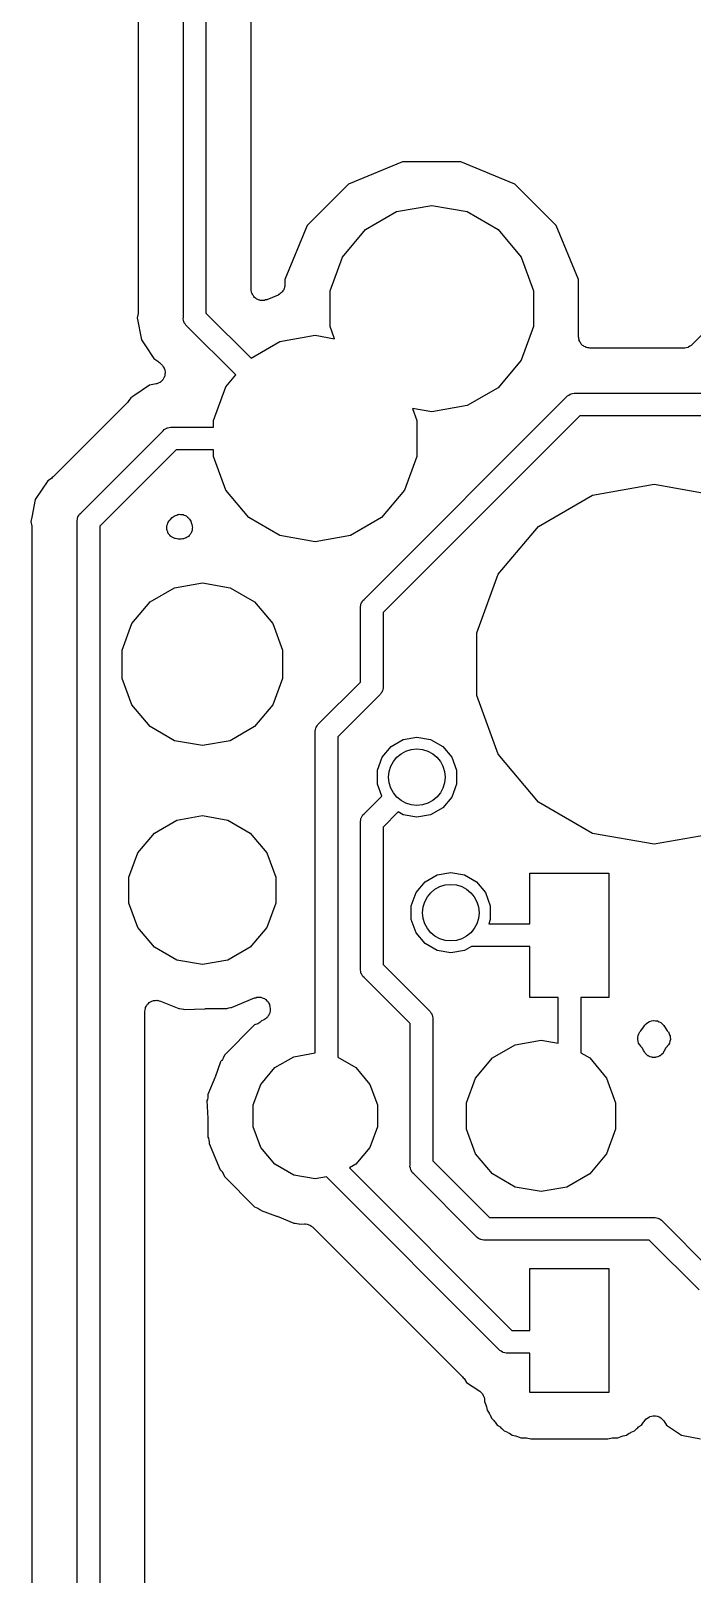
# Model space of a CAD drawing. Extents: x 240.1 to 314.9, y -176.2 to -102.8.
# Drawn here: x 280.01 to 287.45, y -158.82 to -141.47 of the extents above; entities that cross this region are included whole.
import ezdxf

# ---------------------------------------------------------------- set-up
doc = ezdxf.new("R2010")
doc.units = 0
doc.header["$MEASUREMENT"] = 0
doc.layers.add('BLACK', color=7, linetype='CONTINUOUS')

msp = doc.modelspace()

# ---------------------------------------------------------------- linework, layer by layer
at = {"layer": 'BLACK', "linetype": 'CONTINUOUS'}
for p, q in [((281.726, -144.687), (281.726, -134.754)), ((281.98, -134.707), (281.98, -144.64)), ((281.218, -135.346), (281.218, -144.618)), ((282.488, -144.372), (282.488, -135.824)), ((284.192, -142.939), (283.585, -143.19)), ((284.848, -142.939), (284.192, -142.939)), ((285.455, -143.19), (284.848, -142.939)), ((283.585, -143.19), (283.12, -143.655)), ((285.92, -143.655), (285.455, -143.19)), ((283.774, -143.701), (284.123, -143.499)), ((284.123, -143.499), (284.52, -143.429)), ((284.52, -143.429), (284.917, -143.499)), ((284.917, -143.499), (285.266, -143.701)), ((283.12, -143.655), (282.869, -144.262)), ((283.515, -144.01), (283.774, -143.701)), ((285.266, -143.701), (285.525, -144.01)), ((286.171, -144.262), (285.92, -143.655)), ((283.377, -144.388), (283.515, -144.01)), ((285.525, -144.01), (285.663, -144.388)), ((282.49, -144.386), (282.488, -144.372)), ((282.491, -144.399), (282.49, -144.386)), ((282.494, -144.407), (282.491, -144.399)), ((282.496, -144.415), (282.494, -144.407)), ((282.503, -144.427), (282.496, -144.415)), ((282.816, -144.42), (282.805, -144.429)), ((282.828, -144.413), (282.816, -144.42)), ((282.833, -144.406), (282.828, -144.413)), ((282.839, -144.401), (282.833, -144.406)), ((282.846, -144.389), (282.839, -144.401)), ((282.855, -144.378), (282.846, -144.389)), ((282.857, -144.37), (282.855, -144.378)), ((282.861, -144.363), (282.857, -144.37)), ((282.864, -144.349), (282.861, -144.363)), ((282.868, -144.336), (282.864, -144.349)), ((282.869, -144.319), (282.868, -144.328)), ((282.868, -144.328), (282.868, -144.336)), ((282.869, -144.262), (282.869, -144.319)), ((283.377, -144.792), (283.377, -144.388)), ((285.663, -144.388), (285.663, -144.792)), ((286.171, -144.907), (286.171, -144.262)), ((282.508, -144.44), (282.503, -144.427)), ((282.514, -144.446), (282.508, -144.44)), ((282.518, -144.454), (282.514, -144.446)), ((282.528, -144.463), (282.518, -144.454)), ((282.538, -144.473), (282.528, -144.463)), ((282.545, -144.477), (282.538, -144.473)), ((282.551, -144.482), (282.545, -144.477)), ((282.565, -144.487), (282.551, -144.482)), ((282.577, -144.493), (282.565, -144.487)), ((282.585, -144.494), (282.577, -144.493)), ((282.593, -144.497), (282.585, -144.494)), ((282.607, -144.497), (282.593, -144.497)), ((282.621, -144.499), (282.607, -144.497)), ((282.629, -144.497), (282.621, -144.499)), ((282.637, -144.497), (282.629, -144.497)), ((282.65, -144.492), (282.637, -144.497)), ((282.664, -144.489), (282.65, -144.492)), ((282.791, -144.437), (282.664, -144.489)), ((282.798, -144.432), (282.791, -144.437)), ((282.805, -144.429), (282.798, -144.432)), ((287.868, -144.574), (287.445, -144.997)), ((281.216, -144.643), (281.206, -144.693)), ((281.206, -144.693), (281.255, -144.941)), ((281.218, -144.618), (281.216, -144.63)), ((281.216, -144.63), (281.216, -144.643)), ((281.725, -144.704), (281.726, -144.687)), ((281.729, -144.721), (281.725, -144.704)), ((281.732, -144.737), (281.729, -144.721)), ((281.735, -144.742), (281.732, -144.737)), ((281.736, -144.748), (281.735, -144.742)), ((281.746, -144.761), (281.736, -144.748)), ((281.754, -144.776), (281.746, -144.761)), ((281.98, -144.64), (282.487, -145.148)), ((281.255, -144.941), (281.299, -145.007)), ((281.767, -144.787), (281.754, -144.776)), ((282.317, -145.336), (281.767, -144.787)), ((282.813, -144.959), (283.21, -144.889)), ((283.21, -144.889), (283.426, -144.928)), ((283.426, -144.928), (283.377, -144.792)), ((285.663, -144.792), (285.525, -145.17)), ((286.173, -144.918), (286.171, -144.907)), ((286.173, -144.929), (286.173, -144.918)), ((286.177, -144.939), (286.173, -144.929)), ((286.179, -144.95), (286.177, -144.939)), ((281.299, -145.007), (281.299, -145.007)), ((281.299, -145.007), (281.395, -145.151)), ((282.487, -145.148), (282.813, -144.959)), ((286.184, -144.96), (286.179, -144.95)), ((286.188, -144.97), (286.184, -144.96)), ((286.195, -144.979), (286.188, -144.97)), ((286.201, -144.989), (286.195, -144.979)), ((286.209, -144.996), (286.201, -144.989)), ((286.216, -145.004), (286.209, -144.996)), ((286.226, -145.01), (286.216, -145.004)), ((286.234, -145.017), (286.226, -145.01)), ((286.245, -145.021), (286.234, -145.017)), ((286.255, -145.026), (286.245, -145.021)), ((286.266, -145.028), (286.255, -145.026)), ((286.276, -145.032), (286.266, -145.028)), ((286.287, -145.032), (286.276, -145.032)), ((286.298, -145.034), (286.287, -145.032)), ((287.355, -145.034), (286.298, -145.034)), ((287.361, -145.033), (287.355, -145.034)), ((287.366, -145.034), (287.361, -145.033)), ((287.382, -145.029), (287.366, -145.034)), ((287.399, -145.026), (287.382, -145.029)), ((287.404, -145.024), (287.399, -145.026)), ((287.409, -145.022), (287.404, -145.024)), ((287.423, -145.013), (287.409, -145.022)), ((287.437, -145.004), (287.423, -145.013)), ((287.441, -145), (287.437, -145.004)), ((287.445, -144.997), (287.441, -145)), ((281.395, -145.151), (281.438, -145.179)), ((281.438, -145.179), (281.447, -145.188)), ((281.447, -145.188), (281.457, -145.195)), ((281.457, -145.195), (281.485, -145.223)), ((281.485, -145.223), (281.487, -145.226)), ((281.487, -145.226), (281.49, -145.229)), ((281.49, -145.229), (281.5, -145.244)), ((281.5, -145.244), (281.51, -145.259)), ((281.51, -145.259), (281.511, -145.263)), ((281.511, -145.263), (281.513, -145.267)), ((281.513, -145.267), (281.517, -145.284)), ((281.517, -145.284), (281.521, -145.302)), ((285.525, -145.17), (285.266, -145.479)), ((281.346, -145.452), (281.18, -145.563)), ((281.42, -145.437), (281.346, -145.452)), ((281.424, -145.436), (281.42, -145.437)), ((281.428, -145.435), (281.424, -145.436)), ((281.444, -145.428), (281.428, -145.435)), ((281.461, -145.421), (281.444, -145.428)), ((281.464, -145.418), (281.461, -145.421)), ((281.468, -145.417), (281.464, -145.418)), ((281.48, -145.404), (281.468, -145.417)), ((281.494, -145.392), (281.48, -145.404)), ((281.496, -145.388), (281.494, -145.392)), ((281.499, -145.385), (281.496, -145.388)), ((281.507, -145.369), (281.499, -145.385)), ((281.515, -145.353), (281.507, -145.369)), ((281.516, -145.349), (281.515, -145.353)), ((281.518, -145.345), (281.516, -145.349)), ((281.519, -145.328), (281.518, -145.345)), ((281.522, -145.31), (281.519, -145.328)), ((281.521, -145.302), (281.521, -145.306)), ((281.521, -145.306), (281.522, -145.31)), ((282.205, -145.47), (282.317, -145.336)), ((281.107, -145.635), (281.099, -145.644)), ((281.136, -145.592), (281.107, -145.635)), ((281.18, -145.563), (281.136, -145.592)), ((281.18, -145.563), (281.18, -145.563)), ((282.067, -145.848), (282.205, -145.47)), ((283.759, -147.861), (286.037, -145.583)), ((285.266, -145.479), (284.917, -145.681)), ((286.037, -145.583), (286.048, -145.57)), ((286.048, -145.57), (286.063, -145.562)), ((286.063, -145.562), (286.076, -145.552)), ((286.076, -145.552), (286.082, -145.551)), ((286.082, -145.551), (286.087, -145.548)), ((286.087, -145.548), (286.103, -145.545)), ((286.103, -145.545), (286.12, -145.541)), ((286.12, -145.541), (286.137, -145.542)), ((286.137, -145.542), (287.618, -145.542)), ((281.091, -145.654), (280.262, -146.483)), ((281.099, -145.644), (281.091, -145.654)), ((286.184, -145.796), (283.972, -148.008)), ((284.52, -145.751), (284.303, -145.712)), ((284.303, -145.712), (284.353, -145.848)), ((284.917, -145.681), (284.52, -145.751)), ((287.665, -145.796), (286.184, -145.796)), ((280.572, -146.892), (281.5, -145.964)), ((281.5, -145.964), (281.511, -145.951)), ((281.511, -145.951), (281.525, -145.943)), ((281.525, -145.943), (281.539, -145.933)), ((281.539, -145.933), (281.545, -145.932)), ((281.545, -145.932), (281.549, -145.929)), ((281.549, -145.929), (281.566, -145.926)), ((281.566, -145.926), (281.582, -145.922)), ((281.582, -145.922), (281.599, -145.923)), ((281.599, -145.923), (282.067, -145.923)), ((282.067, -145.923), (282.067, -145.848)), ((284.353, -145.848), (284.353, -146.252)), ((281.646, -146.177), (280.785, -147.038)), ((282.067, -146.177), (281.646, -146.177)), ((282.067, -146.252), (282.067, -146.177)), ((282.205, -146.63), (282.067, -146.252)), ((284.353, -146.252), (284.215, -146.63)), ((280.243, -146.499), (280.2, -146.528)), ((280.252, -146.491), (280.243, -146.499)), ((280.262, -146.483), (280.252, -146.491)), ((280.2, -146.528), (280.06, -146.738)), ((282.464, -146.939), (282.205, -146.63)), ((284.215, -146.63), (283.956, -146.939)), ((286.328, -146.687), (287.02, -146.565)), ((287.02, -146.565), (287.712, -146.687)), ((280.06, -146.738), (280.021, -146.935)), ((285.719, -147.039), (286.328, -146.687)), ((280.021, -146.935), (280.011, -146.985)), ((280.011, -146.985), (280.021, -147.036)), ((280.021, -146.935), (280.021, -146.935)), ((280.53, -146.974), (280.534, -146.958)), ((280.531, -146.991), (280.53, -146.974)), ((280.531, -159.773), (280.531, -146.991)), ((280.534, -146.958), (280.537, -146.941)), ((280.537, -146.941), (280.54, -146.936)), ((280.54, -146.936), (280.541, -146.931)), ((280.541, -146.931), (280.551, -146.917)), ((280.551, -146.917), (280.559, -146.903)), ((280.559, -146.903), (280.572, -146.892)), ((281.542, -147.032), (281.548, -147.016)), ((281.548, -147.016), (281.552, -147)), ((281.552, -147), (281.555, -146.996)), ((281.555, -146.996), (281.557, -146.991)), ((281.557, -146.991), (281.568, -146.978)), ((281.568, -146.978), (281.577, -146.964)), ((281.577, -146.964), (281.602, -146.94)), ((281.602, -146.94), (281.613, -146.932)), ((281.613, -146.932), (281.623, -146.923)), ((281.623, -146.923), (281.631, -146.92)), ((281.631, -146.92), (281.638, -146.915)), ((281.638, -146.915), (281.651, -146.911)), ((281.651, -146.911), (281.664, -146.906)), ((281.664, -146.906), (281.672, -146.905)), ((281.672, -146.905), (281.68, -146.903)), ((281.68, -146.903), (281.694, -146.905)), ((281.694, -146.905), (281.708, -146.904)), ((281.708, -146.904), (281.716, -146.906)), ((281.716, -146.906), (281.724, -146.907)), ((281.724, -146.907), (281.737, -146.913)), ((281.737, -146.913), (281.75, -146.917)), ((281.75, -146.917), (281.757, -146.922)), ((281.757, -146.922), (281.764, -146.926)), ((281.764, -146.926), (281.774, -146.936)), ((281.774, -146.936), (281.785, -146.944)), ((281.785, -146.944), (281.789, -146.951)), ((281.789, -146.951), (281.795, -146.957)), ((281.795, -146.957), (281.801, -146.97)), ((281.801, -146.97), (281.809, -146.981)), ((281.809, -146.981), (281.819, -147.005)), ((281.819, -147.005), (281.822, -147.019)), ((281.822, -147.019), (281.826, -147.032)), ((282.813, -147.141), (282.464, -146.939)), ((283.956, -146.939), (283.607, -147.141)), ((280.021, -147.036), (280.021, -147.048)), ((280.021, -147.048), (280.023, -147.06)), ((280.023, -147.06), (280.023, -159.703)), ((280.785, -147.038), (280.785, -159.725)), ((281.541, -147.043), (281.542, -147.038)), ((281.542, -147.06), (281.541, -147.043)), ((281.542, -147.038), (281.542, -147.032)), ((281.542, -147.076), (281.542, -147.06)), ((281.544, -147.081), (281.542, -147.076)), ((281.544, -147.087), (281.544, -147.081)), ((281.551, -147.102), (281.544, -147.087)), ((281.557, -147.118), (281.551, -147.102)), ((281.561, -147.122), (281.557, -147.118)), ((281.563, -147.127), (281.561, -147.122)), ((281.575, -147.139), (281.563, -147.127)), ((281.585, -147.151), (281.575, -147.139)), ((281.59, -147.154), (281.585, -147.151)), ((281.594, -147.158), (281.59, -147.154)), ((281.609, -147.165), (281.594, -147.158)), ((281.624, -147.173), (281.609, -147.165)), ((281.629, -147.174), (281.624, -147.173)), ((281.634, -147.177), (281.629, -147.174)), ((281.651, -147.178), (281.634, -147.177)), ((281.667, -147.181), (281.651, -147.178)), ((281.701, -147.181), (281.667, -147.181)), ((281.715, -147.179), (281.701, -147.181)), ((281.729, -147.178), (281.715, -147.179)), ((281.737, -147.175), (281.729, -147.178)), ((281.745, -147.173), (281.737, -147.175)), ((281.757, -147.167), (281.745, -147.173)), ((281.77, -147.161), (281.757, -147.167)), ((281.776, -147.156), (281.77, -147.161)), ((281.783, -147.151), (281.776, -147.156)), ((281.792, -147.141), (281.783, -147.151)), ((281.802, -147.131), (281.792, -147.141)), ((281.806, -147.124), (281.802, -147.131)), ((281.811, -147.118), (281.806, -147.124)), ((281.816, -147.105), (281.811, -147.118)), ((281.823, -147.092), (281.816, -147.105)), ((281.824, -147.084), (281.823, -147.092)), ((281.826, -147.076), (281.824, -147.084)), ((281.826, -147.032), (281.826, -147.04)), ((281.826, -147.04), (281.828, -147.049)), ((281.828, -147.049), (281.826, -147.062)), ((281.826, -147.062), (281.826, -147.076)), ((283.21, -147.211), (282.813, -147.141)), ((283.607, -147.141), (283.21, -147.211)), ((285.267, -147.578), (285.719, -147.039)), ((281.627, -147.73), (281.94, -147.675)), ((281.94, -147.675), (282.253, -147.73)), ((285.026, -148.238), (285.267, -147.578)), ((281.148, -148.133), (281.352, -147.889)), ((281.352, -147.889), (281.627, -147.73)), ((282.253, -147.73), (282.528, -147.889)), ((282.528, -147.889), (282.732, -148.133)), ((283.728, -147.9), (283.738, -147.887)), ((283.738, -147.887), (283.746, -147.872)), ((283.746, -147.872), (283.759, -147.861)), ((283.717, -147.944), (283.721, -147.927)), ((283.718, -147.961), (283.717, -147.944)), ((283.718, -148.791), (283.718, -147.961)), ((283.721, -147.927), (283.724, -147.911)), ((283.724, -147.911), (283.727, -147.906)), ((283.727, -147.906), (283.728, -147.9)), ((283.972, -148.008), (283.972, -148.838)), ((281.039, -148.431), (281.148, -148.133)), ((282.732, -148.133), (282.841, -148.431)), ((285.026, -148.942), (285.026, -148.238)), ((281.039, -148.749), (281.039, -148.431)), ((282.841, -148.431), (282.841, -148.749)), ((281.148, -149.047), (281.039, -148.749)), ((282.841, -148.749), (282.732, -149.047)), ((283.251, -149.258), (283.718, -148.791)), ((283.944, -148.927), (283.931, -148.938)), ((283.952, -148.912), (283.944, -148.927)), ((283.962, -148.899), (283.952, -148.912)), ((283.963, -148.893), (283.962, -148.899)), ((283.966, -148.888), (283.963, -148.893)), ((283.969, -148.872), (283.966, -148.888)), ((283.973, -148.855), (283.969, -148.872)), ((283.972, -148.838), (283.973, -148.855)), ((281.352, -149.291), (281.148, -149.047)), ((282.732, -149.047), (282.528, -149.291)), ((283.931, -148.938), (283.464, -149.405)), ((285.267, -149.602), (285.026, -148.942)), ((283.23, -149.284), (283.238, -149.269)), ((283.238, -149.269), (283.251, -149.258)), ((281.627, -149.45), (281.352, -149.291)), ((281.94, -149.505), (281.627, -149.45)), ((282.253, -149.45), (281.94, -149.505)), ((282.528, -149.291), (282.253, -149.45)), ((283.209, -149.341), (283.213, -149.325)), ((283.21, -149.358), (283.209, -149.341)), ((283.21, -152.961), (283.21, -149.358)), ((283.213, -149.325), (283.216, -149.308)), ((283.216, -149.308), (283.219, -149.303)), ((283.219, -149.303), (283.22, -149.298)), ((283.22, -149.298), (283.23, -149.284)), ((283.464, -149.405), (283.464, -153.01)), ((284.063, -149.514), (284.199, -149.436)), ((284.199, -149.436), (284.353, -149.409)), ((284.353, -149.409), (284.507, -149.436)), ((284.507, -149.436), (284.643, -149.514)), ((283.962, -149.634), (284.063, -149.514)), ((284.643, -149.514), (284.744, -149.634)), ((285.719, -150.141), (285.267, -149.602)), ((283.909, -149.782), (283.962, -149.634)), ((283.909, -149.938), (283.909, -149.782)), ((284.744, -149.634), (284.798, -149.782)), ((284.798, -149.782), (284.798, -149.938)), ((283.958, -150.075), (283.909, -149.938)), ((284.798, -149.938), (284.744, -150.086)), ((283.759, -150.274), (283.958, -150.075)), ((284.744, -150.086), (284.643, -150.206)), ((286.328, -150.493), (285.719, -150.141)), ((281.653, -150.342), (281.94, -150.292)), ((281.94, -150.292), (282.227, -150.342)), ((283.721, -150.34), (283.724, -150.324)), ((283.724, -150.324), (283.727, -150.319)), ((283.727, -150.319), (283.728, -150.314)), ((283.728, -150.314), (283.738, -150.3)), ((283.738, -150.3), (283.746, -150.285)), ((283.746, -150.285), (283.759, -150.274)), ((284.141, -150.251), (283.972, -150.421)), ((284.199, -150.284), (284.141, -150.251)), ((284.353, -150.311), (284.199, -150.284)), ((284.507, -150.284), (284.353, -150.311)), ((284.643, -150.206), (284.507, -150.284)), ((281.214, -150.711), (281.401, -150.488)), ((281.401, -150.488), (281.653, -150.342)), ((282.227, -150.342), (282.479, -150.488)), ((282.479, -150.488), (282.666, -150.711)), ((283.717, -150.357), (283.721, -150.34)), ((283.718, -150.374), (283.717, -150.357)), ((283.718, -152.013), (283.718, -150.374)), ((283.972, -150.421), (283.972, -151.966)), ((287.02, -150.615), (286.328, -150.493)), ((287.712, -150.493), (287.02, -150.615)), ((281.114, -150.984), (281.214, -150.711)), ((282.666, -150.711), (282.765, -150.984)), ((281.114, -151.276), (281.114, -150.984)), ((282.765, -150.984), (282.765, -151.276)), ((284.444, -151.038), (284.58, -150.96)), ((284.58, -150.96), (284.734, -150.933)), ((284.734, -150.933), (284.888, -150.96)), ((284.888, -150.96), (285.024, -151.038)), ((285.623, -151.511), (285.623, -150.939)), ((285.623, -150.939), (286.512, -150.939)), ((286.512, -150.939), (286.512, -152.337)), ((284.289, -151.306), (284.343, -151.158)), ((284.343, -151.158), (284.444, -151.038)), ((285.024, -151.038), (285.125, -151.158)), ((285.125, -151.158), (285.178, -151.306)), ((281.214, -151.549), (281.114, -151.276)), ((282.765, -151.276), (282.666, -151.549)), ((284.289, -151.462), (284.289, -151.306)), ((285.178, -151.306), (285.178, -151.462)), ((284.343, -151.61), (284.289, -151.462)), ((285.178, -151.462), (285.161, -151.511)), ((285.161, -151.511), (285.623, -151.511)), ((281.401, -151.772), (281.214, -151.549)), ((282.666, -151.549), (282.479, -151.772)), ((284.444, -151.73), (284.343, -151.61)), ((281.653, -151.918), (281.401, -151.772)), ((282.479, -151.772), (282.227, -151.918)), ((284.58, -151.808), (284.444, -151.73)), ((284.734, -151.835), (284.58, -151.808)), ((284.888, -151.808), (284.734, -151.835)), ((284.966, -151.763), (284.888, -151.808)), ((284.977, -151.766), (284.966, -151.763)), ((284.994, -151.765), (284.977, -151.766)), ((285.623, -151.765), (284.994, -151.765)), ((285.623, -152.337), (285.623, -151.765)), ((281.94, -151.968), (281.653, -151.918)), ((282.227, -151.918), (281.94, -151.968)), ((283.717, -152.03), (283.718, -152.013)), ((283.721, -152.047), (283.717, -152.03)), ((283.724, -152.063), (283.721, -152.047)), ((283.972, -151.966), (284.49, -152.484)), ((283.727, -152.068), (283.724, -152.063)), ((283.728, -152.073), (283.727, -152.068)), ((283.738, -152.087), (283.728, -152.073)), ((283.746, -152.102), (283.738, -152.087)), ((283.759, -152.113), (283.746, -152.102)), ((284.277, -152.63), (283.759, -152.113)), ((281.323, -152.414), (281.333, -152.405)), ((281.333, -152.405), (281.343, -152.395)), ((281.343, -152.395), (281.35, -152.391)), ((281.35, -152.391), (281.357, -152.385)), ((281.357, -152.385), (281.37, -152.381)), ((281.37, -152.381), (281.382, -152.374)), ((281.382, -152.374), (281.39, -152.373)), ((281.39, -152.373), (281.398, -152.37)), ((281.398, -152.37), (281.412, -152.37)), ((281.412, -152.37), (281.426, -152.369)), ((281.426, -152.369), (281.434, -152.37)), ((281.434, -152.37), (281.442, -152.37)), ((281.442, -152.37), (281.455, -152.375)), ((281.455, -152.375), (281.469, -152.378)), ((281.469, -152.378), (281.675, -152.463)), ((282.269, -152.45), (282.526, -152.343)), ((282.526, -152.343), (282.54, -152.34)), ((282.54, -152.34), (282.553, -152.336)), ((282.553, -152.336), (282.561, -152.336)), ((282.561, -152.336), (282.569, -152.334)), ((282.569, -152.334), (282.583, -152.336)), ((282.583, -152.336), (282.597, -152.336)), ((282.597, -152.336), (282.605, -152.338)), ((282.605, -152.338), (282.613, -152.34)), ((282.613, -152.34), (282.625, -152.346)), ((282.625, -152.346), (282.638, -152.351)), ((282.638, -152.351), (282.645, -152.356)), ((282.645, -152.356), (282.652, -152.36)), ((282.652, -152.36), (282.662, -152.37)), ((282.662, -152.37), (282.672, -152.379)), ((282.672, -152.379), (282.676, -152.386)), ((282.676, -152.386), (282.682, -152.392)), ((282.682, -152.392), (282.687, -152.405)), ((282.687, -152.405), (282.694, -152.417)), ((285.94, -152.337), (285.623, -152.337)), ((285.941, -152.852), (285.94, -152.337)), ((286.512, -152.337), (286.195, -152.337)), ((286.195, -152.337), (286.195, -152.959)), ((281.293, -152.495), (281.296, -152.482)), ((281.293, -159.462), (281.293, -152.495)), ((281.296, -152.468), (281.299, -152.46)), ((281.296, -152.482), (281.296, -152.468)), ((281.299, -152.46), (281.301, -152.452)), ((281.301, -152.452), (281.308, -152.44)), ((281.308, -152.44), (281.313, -152.427)), ((281.313, -152.427), (281.319, -152.421)), ((281.319, -152.421), (281.323, -152.414)), ((281.675, -152.463), (281.684, -152.463)), ((281.684, -152.463), (281.706, -152.467)), ((281.706, -152.467), (281.727, -152.471)), ((281.727, -152.471), (281.728, -152.471)), ((281.728, -152.471), (281.728, -152.471)), ((281.728, -152.471), (281.728, -152.471)), ((281.728, -152.471), (281.737, -152.474)), ((281.737, -152.474), (281.968, -152.464)), ((281.968, -152.464), (281.971, -152.464)), ((281.971, -152.464), (281.974, -152.463)), ((281.974, -152.463), (282.205, -152.463)), ((282.205, -152.463), (282.214, -152.46)), ((282.214, -152.46), (282.236, -152.455)), ((282.236, -152.455), (282.257, -152.45)), ((282.257, -152.45), (282.269, -152.45)), ((282.649, -152.577), (282.638, -152.586)), ((282.661, -152.57), (282.649, -152.577)), ((282.666, -152.563), (282.661, -152.57)), ((282.672, -152.558), (282.666, -152.563)), ((282.679, -152.546), (282.672, -152.558)), ((282.688, -152.535), (282.679, -152.546)), ((282.69, -152.527), (282.688, -152.535)), ((282.694, -152.52), (282.69, -152.527)), ((282.694, -152.417), (282.696, -152.425)), ((282.697, -152.506), (282.694, -152.52)), ((282.696, -152.425), (282.699, -152.433)), ((282.701, -152.493), (282.697, -152.506)), ((282.699, -152.433), (282.7, -152.447)), ((282.7, -152.447), (282.702, -152.461)), ((282.702, -152.476), (282.701, -152.484)), ((282.701, -152.484), (282.701, -152.493)), ((282.702, -152.461), (282.702, -152.476)), ((284.49, -152.484), (284.503, -152.495)), ((284.503, -152.495), (284.511, -152.509)), ((284.511, -152.509), (284.521, -152.523)), ((284.521, -152.523), (284.522, -152.529)), ((284.522, -152.529), (284.525, -152.534)), ((284.525, -152.534), (284.528, -152.55)), ((284.528, -152.55), (284.532, -152.567)), ((284.532, -152.567), (284.531, -152.583)), ((282.527, -152.647), (282.187, -152.987)), ((282.562, -152.633), (282.527, -152.647)), ((282.574, -152.625), (282.562, -152.633)), ((282.587, -152.619), (282.574, -152.625)), ((282.592, -152.613), (282.587, -152.619)), ((282.599, -152.609), (282.592, -152.613)), ((282.605, -152.601), (282.599, -152.609)), ((282.624, -152.594), (282.605, -152.601)), ((282.631, -152.589), (282.624, -152.594)), ((282.638, -152.586), (282.631, -152.589)), ((284.277, -154.223), (284.277, -152.63)), ((284.531, -152.583), (284.531, -154.176)), ((286.841, -152.764), (286.85, -152.745)), ((286.85, -152.745), (286.859, -152.726)), ((286.859, -152.726), (286.86, -152.725)), ((286.86, -152.724), (286.871, -152.714)), ((286.86, -152.725), (286.86, -152.724)), ((286.871, -152.714), (286.9, -152.671)), ((286.9, -152.671), (286.908, -152.662)), ((286.908, -152.662), (286.915, -152.651)), ((286.915, -152.651), (286.933, -152.634)), ((286.933, -152.634), (286.934, -152.633)), ((286.934, -152.633), (286.935, -152.632)), ((286.935, -152.632), (286.952, -152.62)), ((286.952, -152.62), (286.969, -152.608)), ((286.969, -152.608), (286.971, -152.608)), ((286.971, -152.608), (286.972, -152.607)), ((286.972, -152.607), (286.992, -152.602)), ((286.992, -152.602), (287.012, -152.597)), ((287.012, -152.597), (287.013, -152.597)), ((287.013, -152.597), (287.015, -152.597)), ((287.015, -152.597), (287.035, -152.599)), ((287.035, -152.599), (287.056, -152.601)), ((287.056, -152.601), (287.057, -152.602)), ((287.057, -152.602), (287.058, -152.602)), ((287.058, -152.602), (287.077, -152.611)), ((287.077, -152.611), (287.096, -152.62)), ((287.096, -152.62), (287.097, -152.621)), ((287.097, -152.621), (287.098, -152.621)), ((287.098, -152.621), (287.112, -152.636)), ((287.112, -152.636), (287.127, -152.651)), ((287.127, -152.651), (287.128, -152.652)), ((287.128, -152.652), (287.129, -152.653)), ((287.129, -152.653), (287.169, -152.714)), ((287.169, -152.714), (287.18, -152.724)), ((287.18, -152.724), (287.18, -152.725)), ((287.18, -152.725), (287.181, -152.726)), ((287.181, -152.726), (287.19, -152.745)), ((287.19, -152.745), (287.199, -152.764)), ((285.203, -153.018), (285.459, -152.87)), ((285.459, -152.87), (285.75, -152.819)), ((285.75, -152.819), (285.941, -152.852)), ((286.836, -152.807), (286.838, -152.787)), ((286.836, -152.809), (286.836, -152.807)), ((286.836, -152.81), (286.836, -152.809)), ((286.841, -152.83), (286.836, -152.81)), ((286.838, -152.787), (286.84, -152.766)), ((286.84, -152.765), (286.841, -152.764)), ((286.84, -152.766), (286.84, -152.765)), ((286.846, -152.85), (286.841, -152.83)), ((286.847, -152.851), (286.846, -152.85)), ((286.847, -152.853), (286.847, -152.851)), ((286.859, -152.87), (286.847, -152.853)), ((286.871, -152.887), (286.859, -152.87)), ((286.872, -152.888), (286.871, -152.887)), ((286.873, -152.889), (286.872, -152.888)), ((286.891, -152.907), (286.873, -152.889)), ((286.903, -152.935), (286.891, -152.907)), ((287.149, -152.907), (287.137, -152.935)), ((287.167, -152.889), (287.149, -152.907)), ((287.168, -152.888), (287.167, -152.889)), ((287.169, -152.887), (287.168, -152.888)), ((287.181, -152.87), (287.169, -152.887)), ((287.193, -152.853), (287.181, -152.87)), ((287.194, -152.85), (287.193, -152.851)), ((287.193, -152.851), (287.193, -152.853)), ((287.199, -152.83), (287.194, -152.85)), ((287.199, -152.764), (287.2, -152.765)), ((287.204, -152.81), (287.199, -152.83)), ((287.2, -152.765), (287.2, -152.766)), ((287.2, -152.766), (287.202, -152.787)), ((287.202, -152.787), (287.204, -152.807)), ((287.204, -152.807), (287.204, -152.809)), ((287.204, -152.809), (287.204, -152.81)), ((282.145, -153.062), (282.084, -153.235)), ((282.149, -153.059), (282.145, -153.062)), ((282.153, -153.052), (282.149, -153.059)), ((282.159, -153.047), (282.153, -153.052)), ((282.165, -153.034), (282.159, -153.047)), ((282.173, -153.022), (282.165, -153.034)), ((282.187, -152.987), (282.173, -153.022)), ((282.754, -153.127), (282.967, -153.004)), ((282.967, -153.004), (283.21, -152.961)), ((283.464, -153.01), (283.666, -153.127)), ((285.013, -153.244), (285.203, -153.018)), ((286.195, -152.959), (286.297, -153.018)), ((286.297, -153.018), (286.487, -153.244)), ((286.912, -152.949), (286.903, -152.935)), ((286.919, -152.964), (286.912, -152.949)), ((286.923, -152.967), (286.919, -152.964)), ((286.926, -152.972), (286.923, -152.967)), ((286.94, -152.982), (286.926, -152.972)), ((286.952, -152.994), (286.94, -152.982)), ((286.957, -152.996), (286.952, -152.994)), ((286.961, -152.999), (286.957, -152.996)), ((286.977, -153.004), (286.961, -152.999)), ((286.993, -153.01), (286.977, -153.004)), ((286.998, -153.011), (286.993, -153.01)), ((287.003, -153.012), (286.998, -153.011)), ((287.02, -153.012), (287.003, -153.012)), ((287.037, -153.012), (287.02, -153.012)), ((287.042, -153.011), (287.037, -153.012)), ((287.047, -153.01), (287.042, -153.011)), ((287.063, -153.004), (287.047, -153.01)), ((287.079, -152.999), (287.063, -153.004)), ((287.083, -152.996), (287.079, -152.999)), ((287.088, -152.994), (287.083, -152.996)), ((287.1, -152.982), (287.088, -152.994)), ((287.114, -152.972), (287.1, -152.982)), ((287.117, -152.967), (287.114, -152.972)), ((287.121, -152.964), (287.117, -152.967)), ((287.128, -152.949), (287.121, -152.964)), ((287.137, -152.935), (287.128, -152.949)), ((282.081, -153.242), (282.003, -153.43)), ((282.082, -153.238), (282.081, -153.242)), ((282.084, -153.235), (282.082, -153.238)), ((282.596, -153.315), (282.754, -153.127)), ((283.666, -153.127), (283.824, -153.315)), ((284.912, -153.522), (285.013, -153.244)), ((286.487, -153.244), (286.588, -153.522)), ((282.003, -153.442), (282, -153.463)), ((282.003, -153.43), (282.003, -153.442)), ((282.512, -153.547), (282.596, -153.315)), ((283.824, -153.315), (283.909, -153.547)), ((281.996, -153.484), (281.992, -153.496)), ((281.992, -153.496), (282.003, -153.699)), ((282, -153.463), (281.996, -153.484)), ((282.512, -153.793), (282.512, -153.547)), ((283.909, -153.547), (283.909, -153.793)), ((284.912, -153.818), (284.912, -153.522)), ((286.588, -153.522), (286.588, -153.818)), ((282.003, -153.699), (282.003, -153.703)), ((282.003, -153.703), (282.003, -153.706)), ((282.003, -153.706), (282.003, -153.91)), ((282.596, -154.025), (282.512, -153.793)), ((283.909, -153.793), (283.824, -154.025)), ((282.003, -153.91), (282.008, -153.921)), ((282.008, -153.921), (282.013, -153.942)), ((282.013, -153.942), (282.018, -153.963)), ((282.018, -153.963), (282.018, -153.979)), ((285.013, -154.096), (284.912, -153.818)), ((286.588, -153.818), (286.487, -154.096)), ((282.018, -153.979), (282.141, -154.275)), ((282.754, -154.213), (282.596, -154.025)), ((283.824, -154.025), (283.666, -154.213)), ((285.203, -154.322), (285.013, -154.096)), ((286.487, -154.096), (286.297, -154.322)), ((282.141, -154.275), (282.149, -154.281)), ((282.149, -154.281), (282.153, -154.288)), ((282.153, -154.288), (282.159, -154.293)), ((282.159, -154.293), (282.165, -154.306)), ((282.165, -154.306), (282.173, -154.318)), ((282.967, -154.337), (282.754, -154.213)), ((283.666, -154.213), (283.594, -154.255)), ((283.594, -154.255), (285.422, -156.083)), ((284.275, -154.24), (284.277, -154.223)), ((284.28, -154.256), (284.275, -154.24)), ((284.283, -154.273), (284.28, -154.256)), ((284.285, -154.278), (284.283, -154.273)), ((284.287, -154.283), (284.285, -154.278)), ((284.297, -154.297), (284.287, -154.283)), ((284.305, -154.312), (284.297, -154.297)), ((284.318, -154.323), (284.305, -154.312)), ((284.531, -154.176), (285.168, -154.813)), ((282.173, -154.318), (282.187, -154.353)), ((282.187, -154.353), (282.527, -154.693)), ((283.21, -154.379), (282.967, -154.337)), ((283.336, -154.357), (283.21, -154.379)), ((285.275, -156.296), (283.336, -154.357)), ((285.021, -155.026), (284.318, -154.323)), ((285.459, -154.47), (285.203, -154.322)), ((285.75, -154.521), (285.459, -154.47)), ((286.041, -154.47), (285.75, -154.521)), ((286.297, -154.322), (286.041, -154.47)), ((282.527, -154.693), (282.562, -154.707)), ((282.562, -154.707), (282.574, -154.715)), ((282.574, -154.715), (282.587, -154.721)), ((282.587, -154.721), (282.592, -154.727)), ((282.592, -154.727), (282.599, -154.731)), ((282.599, -154.731), (282.602, -154.735)), ((282.602, -154.735), (282.775, -154.796)), ((282.775, -154.796), (282.778, -154.798)), ((282.778, -154.798), (282.782, -154.799)), ((282.782, -154.799), (282.97, -154.876)), ((285.168, -154.813), (287.014, -154.813)), ((287.014, -154.813), (287.031, -154.812)), ((287.031, -154.812), (287.048, -154.816)), ((287.048, -154.816), (287.064, -154.819)), ((287.064, -154.819), (287.069, -154.822)), ((287.069, -154.822), (287.075, -154.823)), ((287.075, -154.823), (287.088, -154.833)), ((287.088, -154.833), (287.103, -154.841)), ((282.97, -154.876), (282.982, -154.876)), ((282.982, -154.876), (283.003, -154.88)), ((283.003, -154.88), (283.024, -154.884)), ((283.024, -154.884), (283.036, -154.888)), ((283.036, -154.888), (283.086, -154.885)), ((283.086, -154.885), (283.095, -154.886)), ((283.095, -154.886), (283.104, -154.885)), ((283.104, -154.885), (283.117, -154.889)), ((283.117, -154.889), (283.13, -154.89)), ((283.13, -154.89), (283.138, -154.894)), ((283.138, -154.894), (283.147, -154.897)), ((283.147, -154.897), (283.158, -154.904)), ((283.158, -154.904), (283.169, -154.91)), ((283.169, -154.91), (283.176, -154.917)), ((283.176, -154.917), (283.183, -154.922)), ((283.183, -154.922), (284.867, -156.606)), ((287.103, -154.841), (287.114, -154.854)), ((287.114, -154.854), (287.644, -155.385)), ((285.032, -155.039), (285.021, -155.026)), ((285.047, -155.047), (285.032, -155.039)), ((285.06, -155.057), (285.047, -155.047)), ((285.066, -155.058), (285.06, -155.057)), ((285.071, -155.061), (285.066, -155.058)), ((285.087, -155.064), (285.071, -155.061)), ((285.104, -155.068), (285.087, -155.064)), ((285.121, -155.067), (285.104, -155.068)), ((286.967, -155.067), (285.121, -155.067)), ((287.528, -155.628), (286.967, -155.067)), ((285.623, -156.083), (285.623, -155.385)), ((285.623, -155.385), (286.512, -155.385)), ((286.512, -155.385), (286.512, -156.781)), ((285.422, -156.083), (285.623, -156.083)), ((285.286, -156.309), (285.275, -156.296)), ((285.301, -156.317), (285.286, -156.309)), ((285.314, -156.327), (285.301, -156.317)), ((285.32, -156.328), (285.314, -156.327)), ((285.325, -156.331), (285.32, -156.328)), ((285.341, -156.334), (285.325, -156.331)), ((285.358, -156.338), (285.341, -156.334)), ((285.375, -156.337), (285.358, -156.338)), ((285.623, -156.337), (285.375, -156.337)), ((285.623, -156.781), (285.623, -156.337)), ((284.867, -156.606), (284.874, -156.616)), ((284.874, -156.616), (284.883, -156.625)), ((284.883, -156.625), (284.911, -156.668)), ((284.911, -156.668), (285.059, -156.766)), ((285.059, -156.766), (285.072, -156.779)), ((285.072, -156.779), (285.085, -156.79)), ((285.085, -156.79), (285.087, -156.794)), ((285.087, -156.794), (285.09, -156.797)), ((285.09, -156.797), (285.098, -156.813)), ((285.098, -156.813), (285.107, -156.828)), ((285.107, -156.828), (285.108, -156.833)), ((285.108, -156.833), (285.11, -156.836)), ((285.11, -156.836), (285.112, -156.854)), ((285.112, -156.854), (285.115, -156.872)), ((285.115, -156.872), (285.115, -156.883)), ((285.115, -156.883), (285.13, -156.918)), ((285.13, -156.918), (285.132, -156.93)), ((286.512, -156.781), (285.623, -156.781)), ((285.132, -156.93), (285.137, -156.942)), ((285.137, -156.942), (285.144, -156.98)), ((285.144, -156.98), (285.166, -157.012)), ((285.166, -157.012), (285.171, -157.023)), ((285.171, -157.023), (285.178, -157.034)), ((285.178, -157.034), (285.192, -157.069)), ((285.192, -157.069), (285.22, -157.096)), ((286.915, -157.096), (286.933, -157.079)), ((286.933, -157.079), (286.934, -157.078)), ((286.934, -157.078), (286.935, -157.077)), ((286.935, -157.077), (286.952, -157.065)), ((286.952, -157.065), (286.969, -157.053)), ((286.969, -157.053), (286.971, -157.053)), ((286.971, -157.053), (286.972, -157.052)), ((286.972, -157.052), (286.992, -157.047)), ((286.992, -157.047), (287.012, -157.042)), ((287.012, -157.042), (287.013, -157.042)), ((287.013, -157.042), (287.015, -157.042)), ((287.015, -157.042), (287.035, -157.044)), ((287.035, -157.044), (287.056, -157.046)), ((287.056, -157.046), (287.057, -157.047)), ((287.057, -157.047), (287.058, -157.047)), ((287.058, -157.047), (287.077, -157.056)), ((287.077, -157.056), (287.096, -157.065)), ((287.096, -157.065), (287.097, -157.066)), ((287.097, -157.066), (287.098, -157.066)), ((287.098, -157.066), (287.112, -157.081)), ((287.112, -157.081), (287.127, -157.096)), ((285.22, -157.096), (285.227, -157.107)), ((285.227, -157.107), (285.235, -157.116)), ((285.235, -157.116), (285.257, -157.148)), ((285.257, -157.148), (285.289, -157.169)), ((285.289, -157.169), (285.298, -157.178)), ((285.298, -157.178), (285.308, -157.185)), ((285.308, -157.185), (285.335, -157.212)), ((285.335, -157.212), (285.371, -157.227)), ((285.371, -157.227), (285.381, -157.234)), ((285.381, -157.234), (285.393, -157.239)), ((285.393, -157.239), (285.425, -157.26)), ((285.425, -157.26), (285.463, -157.268)), ((285.463, -157.268), (285.474, -157.272)), ((286.661, -157.272), (286.672, -157.268)), ((286.672, -157.268), (286.71, -157.26)), ((286.71, -157.26), (286.742, -157.239)), ((286.742, -157.239), (286.754, -157.234)), ((286.754, -157.234), (286.764, -157.227)), ((286.764, -157.227), (286.8, -157.212)), ((286.8, -157.212), (286.827, -157.185)), ((286.827, -157.185), (286.837, -157.178)), ((286.837, -157.178), (286.846, -157.169)), ((286.846, -157.169), (286.878, -157.148)), ((286.878, -157.148), (286.9, -157.116)), ((286.9, -157.116), (286.908, -157.107)), ((286.908, -157.107), (286.915, -157.096)), ((287.127, -157.096), (287.128, -157.097)), ((287.128, -157.097), (287.129, -157.098)), ((287.129, -157.098), (287.162, -157.148)), ((287.162, -157.148), (287.33, -157.26)), ((287.33, -157.26), (287.541, -157.302)), ((285.474, -157.272), (285.486, -157.275)), ((285.486, -157.275), (285.522, -157.29)), ((285.522, -157.29), (285.56, -157.29)), ((285.56, -157.29), (285.573, -157.292)), ((285.573, -157.292), (285.585, -157.292)), ((285.585, -157.292), (285.636, -157.302)), ((285.636, -157.302), (286.499, -157.302)), ((286.499, -157.302), (286.55, -157.292)), ((286.55, -157.292), (286.562, -157.292)), ((286.562, -157.292), (286.575, -157.29)), ((286.575, -157.29), (286.613, -157.29)), ((286.613, -157.29), (286.649, -157.275)), ((286.649, -157.275), (286.661, -157.272))]:
    msp.add_line(p, q, dxfattribs=at)
at = {"layer": 'BLACK'}
for centre in [(284.353, -149.86), (284.734, -151.384)]:
    msp.add_circle(centre, 0.318, dxfattribs=at)

doc.saveas('drawing.dxf')
